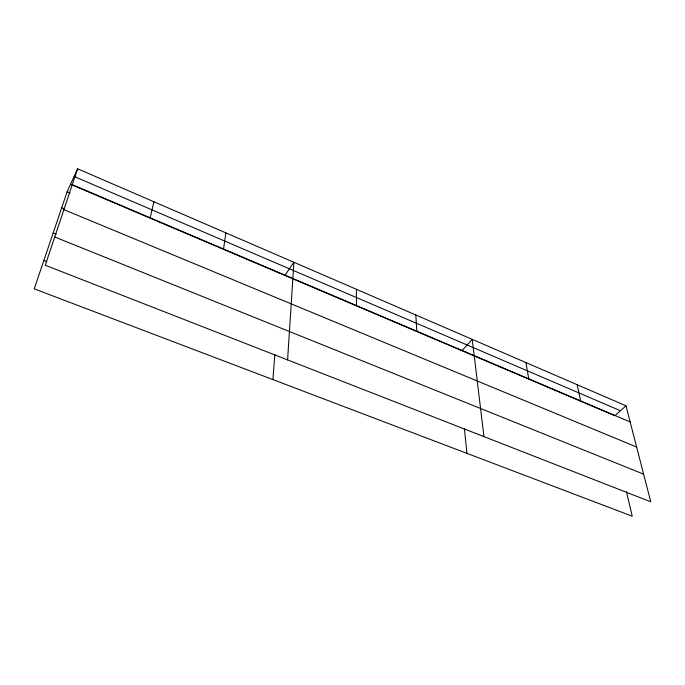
<?xml version="1.0" encoding="UTF-8"?>
<svg xmlns="http://www.w3.org/2000/svg" width="685" height="685" viewBox="0 0 685 685"><rect width="100%" height="100%" fill="white"/><g stroke="black" fill="none" stroke-linecap="round" stroke-linejoin="round"><path stroke-width="1.03" d="M287.589 359.908L293.899 262.278L284.857 275.43L613.846 415.307M272.895 379.593L274.856 354.333M223.558 249.015L225.879 232.874M150.161 217.796L153.902 201.758M77.611 168.784L45.261 265.241L650.75 501.788L625.996 405.82L77.611 168.784L67.113 191.791L34.25 288.856L632.255 516.216L626.415 491.753M461.93 350.711L472.248 339.366L483.944 436.619M614.813 415.718L625.996 405.82M43.857 260.471L46.82 261.636M54.74 236.993L643.626 474.157M53.173 232.968L56.144 234.167M61.693 207.812L64.647 209.036M63.902 209.644L636.63 447.048M67.113 191.791L70.041 193.033M72.285 184.667L630.157 421.951M70.538 184.299L217.402 246.746M218.387 247.165L283.881 275.01M74.1 176.473L620.464 410.726M577.164 384.713L580.657 400.896M525.969 362.588L528.734 378.814M464.362 428.408L466.939 453.367M415.812 314.972L416.865 331.232M356.44 289.31L356.5 305.553"/></g></svg>
